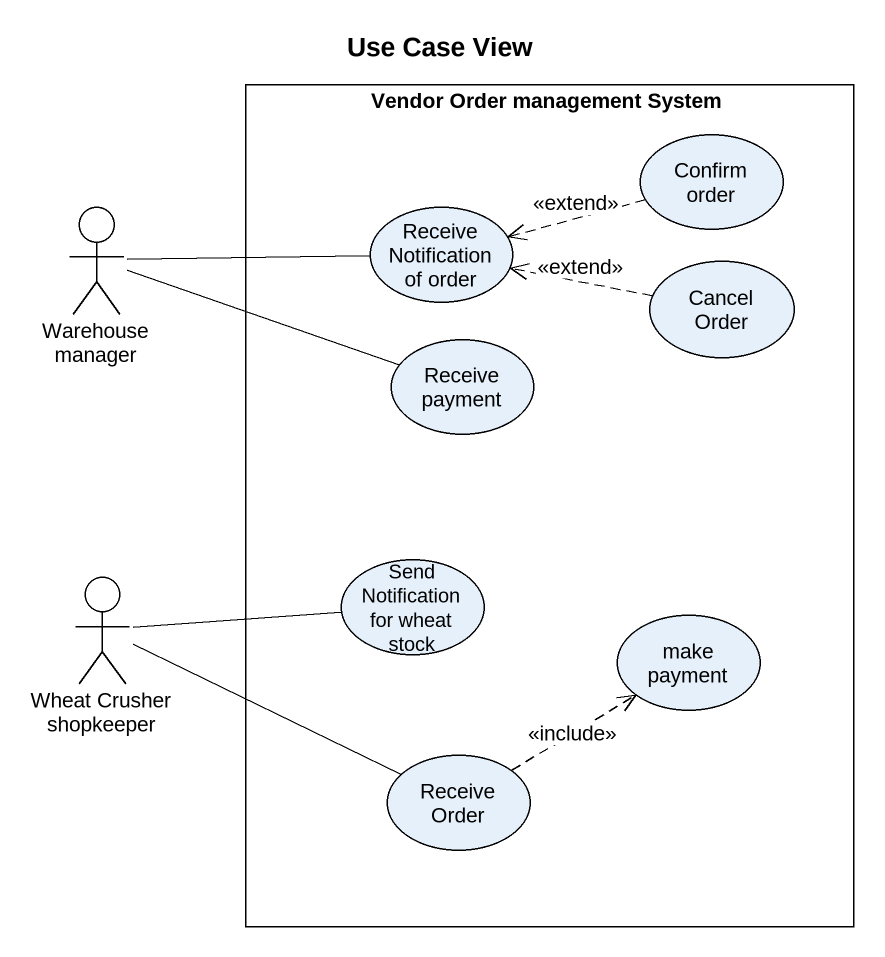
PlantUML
@startuml
title Use Case View
rectangle "Vendor Order management System" as Vendor_Order_management {
  usecase "Confirm order" as Confirm_order
  usecase "Receive Notification of order" as Receive_Notification_of
  usecase "Cancel Order" as Cancel_Order
  usecase "Receive payment" as Receive_payment
  usecase "Send Notification for wheat stock" as Send_Notification_for_wheat
  usecase "make payment" as make_payment
  usecase "Receive Order" as Receive_Order
}
actor "Warehouse manager" as Warehouse_manager
actor "Wheat Crusher shopkeeper" as Wheat_Crusher_shopkeeper
Confirm_order .left.> Receive_Notification_of : <<extend>>
Warehouse_manager -right- Receive_Notification_of
Warehouse_manager -right- Receive_payment
Cancel_Order .left.> Receive_Notification_of : <<extend>>
Wheat_Crusher_shopkeeper -right- Send_Notification_for_wheat
Wheat_Crusher_shopkeeper -right- Receive_Order
Receive_Order .up.> make_payment : <<include>>
@enduml
